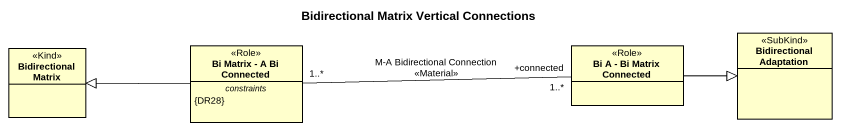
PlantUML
@startuml
title Bidirectional Matrix Vertical Connections
hide circle
hide empty members
class "Bidirectional Matrix" as Bidirectional_Matrix <<Kind>>
class "Bi Matrix - A Bi Connected" as Bi_Matrix_A_Bi_Connected <<Role>> {
  -- constraints --
  {DR28}
}
class "Bi A - Bi Matrix Connected" as Bi_A_Bi_Matrix_Connected <<Role>>
class "Bidirectional Adaptation" as Bidirectional_Adaptation <<SubKind>>
Bi_Matrix_A_Bi_Connected -left-|> Bidirectional_Matrix
Bi_Matrix_A_Bi_Connected "1..*" -right- "+connected\n1..*" Bi_A_Bi_Matrix_Connected : M-A Bidirectional Connection\n<<Material>>
Bi_A_Bi_Matrix_Connected -right-|> Bidirectional_Adaptation
@enduml
